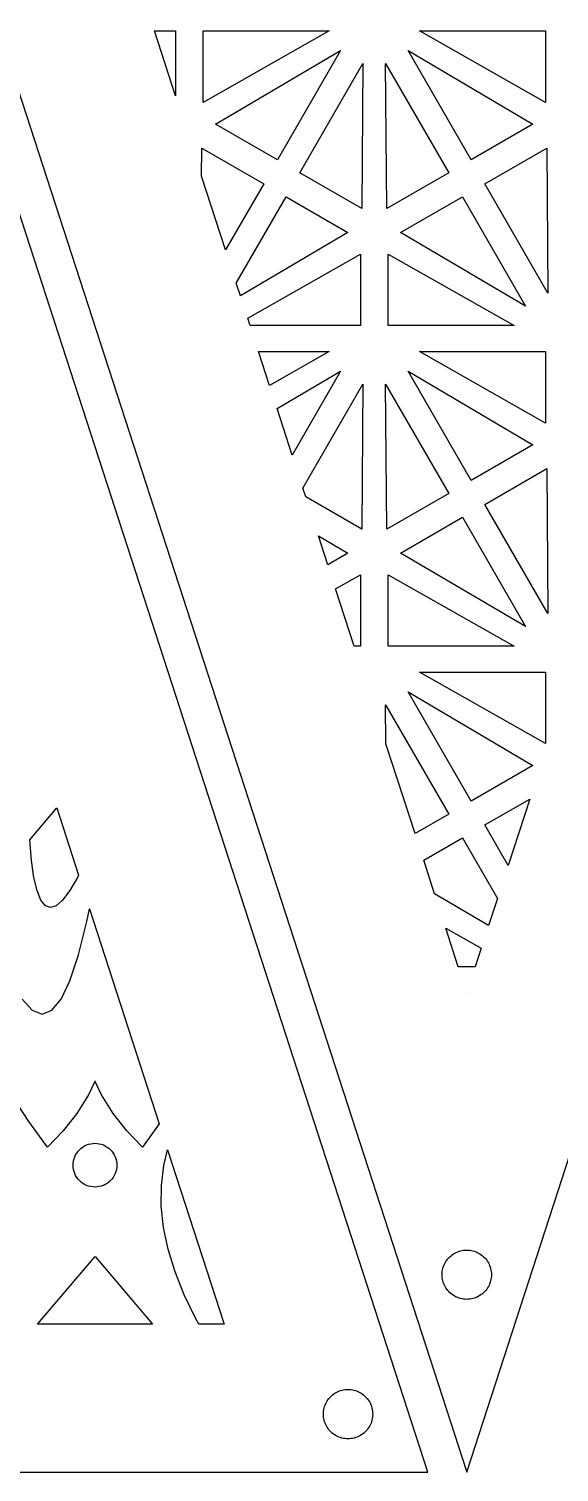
# Model space of a CAD drawing. Header units: metres. Extents: x 20 to 1108, y 20 to 485.
# Drawn here: x 997.3 to 1040.3, y 253.8 to 370.8 of the extents above; entities that cross this region are included whole.
import ezdxf

# ---------------------------------------------------------------- set-up
doc = ezdxf.new("R2010")
doc.units = ezdxf.units.M

msp = doc.modelspace()

# ---------------------------------------------------------------- linework, layer by layer
for p, q in [((1029.7, 253.826), (954.698, 484.652)), ((957.853, 484.652), (1032.85, 253.826)), ((1032.85, 253.826), (1107.85, 484.652)), ((1007.52, 370.612), (1009.24, 370.612)), ((1009.24, 365.344), (1007.52, 370.612)), ((1009.24, 370.612), (1009.24, 365.344)), ((1011.47, 370.612), (1021.7, 370.612)), ((1021.7, 370.612), (1011.47, 364.819)), ((1011.47, 364.819), (1011.47, 370.612)), ((1029.01, 370.612), (1039.24, 370.612)), ((1039.24, 364.819), (1029.01, 370.612)), ((1039.24, 370.612), (1039.24, 364.819)), ((1012.48, 363.06), (1022.62, 369.02)), ((1022.62, 369.02), (1017.5, 360.162)), ((1028.09, 369.02), (1038.22, 363.06)), ((1033.2, 360.162), (1028.09, 369.02)), ((1019.32, 359.113), (1024.43, 367.971)), ((1024.43, 367.971), (1024.34, 356.218)), ((1026.27, 367.971), (1031.39, 359.113)), ((1026.37, 356.218), (1026.27, 367.971)), ((1017.5, 360.162), (1012.48, 363.06)), ((1038.22, 363.06), (1033.2, 360.162)), ((1011.35, 358.839), (1011.37, 361.126)), ((1011.37, 361.126), (1016.39, 358.23)), ((1034.32, 358.23), (1039.34, 361.126)), ((1039.34, 361.126), (1039.43, 349.373)), ((1024.34, 356.218), (1019.32, 359.113)), ((1031.39, 359.113), (1026.37, 356.218)), ((1013.29, 352.867), (1011.35, 358.839)), ((1016.39, 358.23), (1013.29, 352.867)), ((1039.43, 349.373), (1034.32, 358.23)), ((1014.16, 350.183), (1018.2, 357.181)), ((1018.2, 357.181), (1023.22, 354.283)), ((1027.48, 354.283), (1032.5, 357.181)), ((1032.5, 357.181), (1037.62, 348.323)), ((1023.22, 354.283), (1014.5, 349.152)), ((1037.62, 348.323), (1027.48, 354.283)), ((1015.09, 347.341), (1024.24, 352.525)), ((1024.24, 352.525), (1024.24, 346.731)), ((1026.47, 346.731), (1026.47, 352.525)), ((1026.47, 352.525), (1036.7, 346.731)), ((1014.5, 349.152), (1014.16, 350.183)), ((1015.28, 346.731), (1015.09, 347.341)), ((1024.24, 346.731), (1015.28, 346.731)), ((1036.7, 346.731), (1026.47, 346.731)), ((1015.97, 344.633), (1021.7, 344.633)), ((1016.86, 341.891), (1015.97, 344.633)), ((1021.7, 344.633), (1016.86, 341.891)), ((1029.01, 344.633), (1039.24, 344.633)), ((1039.24, 338.838), (1029.01, 344.633)), ((1039.24, 344.633), (1039.24, 338.838)), ((1017.47, 340.011), (1022.62, 343.039)), ((1022.62, 343.039), (1018.69, 336.241)), ((1028.09, 343.039), (1038.22, 337.078)), ((1033.2, 334.182), (1028.09, 343.039)), ((1019.56, 333.557), (1024.43, 341.989)), ((1024.43, 341.989), (1024.34, 330.236)), ((1026.27, 341.989), (1031.39, 333.133)), ((1026.37, 330.236), (1026.27, 341.989)), ((1018.69, 336.241), (1017.47, 340.011)), ((1038.22, 337.078), (1033.2, 334.182)), ((1034.32, 332.249), (1039.34, 335.146)), ((1039.34, 335.146), (1039.43, 323.393)), ((1019.79, 332.861), (1019.56, 333.557)), ((1024.34, 330.236), (1019.79, 332.861)), ((1031.39, 333.133), (1026.37, 330.236)), ((1039.43, 323.393), (1034.32, 332.249)), ((1027.48, 328.303), (1032.5, 331.199)), ((1032.5, 331.199), (1037.62, 322.343)), ((1020.82, 329.689), (1023.22, 328.303)), ((1021.58, 327.339), (1020.82, 329.689)), ((1023.22, 328.303), (1021.58, 327.339)), ((1037.62, 322.343), (1027.48, 328.303)), ((1022.21, 325.399), (1024.24, 326.543)), ((1024.24, 326.543), (1024.24, 320.749)), ((1026.47, 320.749), (1026.47, 326.543)), ((1026.47, 326.543), (1036.7, 320.749)), ((1023.73, 320.749), (1022.21, 325.399)), ((1024.24, 320.749), (1023.73, 320.749)), ((1036.7, 320.749), (1026.47, 320.749)), ((1029.01, 318.652), (1039.24, 318.652)), ((1039.24, 312.858), (1029.01, 318.652)), ((1039.24, 318.652), (1039.24, 312.858)), ((1028.09, 317.059), (1038.22, 311.099)), ((1033.2, 308.2), (1028.09, 317.059)), ((1026.3, 312.83), (1026.27, 316.009)), ((1026.27, 316.009), (1031.39, 307.152)), ((1028.66, 305.575), (1026.3, 312.83)), ((1038.22, 311.099), (1033.2, 308.2)), ((997.402, 305.075), (999.593, 307.65)), ((999.593, 307.65), (1001.36, 302.196)), ((1034.32, 306.269), (1037.96, 308.367)), ((1037.96, 308.367), (1036.21, 302.992)), ((1031.39, 307.152), (1028.66, 305.575)), ((1036.21, 302.992), (1034.32, 306.269)), ((997.55, 303.395), (997.402, 305.075)), ((1029.36, 303.405), (1032.5, 305.22)), ((1032.5, 305.22), (1035.34, 300.309)), ((997.751, 302.02), (997.55, 303.395)), ((1030.24, 300.701), (1029.36, 303.405)), ((998.006, 300.949), (997.751, 302.02)), ((1001.28, 302.021), (1000.65, 300.949)), ((1001.36, 302.196), (1001.28, 302.021)), ((998.314, 300.187), (998.006, 300.949)), ((1000.65, 300.949), (1000.07, 300.187)), ((1034.63, 298.12), (1030.24, 300.701)), ((998.675, 299.729), (998.314, 300.187)), ((999.087, 299.576), (998.675, 299.729)), ((999.554, 299.729), (999.087, 299.576)), ((1000.07, 300.187), (999.554, 299.729)), ((1002.05, 298.451), (1002.25, 299.47)), ((1002.25, 299.47), (1007.91, 282.044)), ((1035.34, 300.309), (1034.63, 298.12)), ((1001.37, 295.751), (1002.05, 298.451)), ((1032.17, 294.769), (1031.15, 297.913)), ((1031.15, 297.913), (1034.03, 296.279)), ((1034.03, 296.279), (1033.54, 294.769)), ((1000.67, 293.651), (1001.37, 295.751)), ((1033.54, 294.769), (1032.17, 294.769)), ((999.942, 292.151), (1000.67, 293.651)), ((1032.85, 292.67), (1032.86, 292.67)), ((1032.86, 292.67), (1032.85, 292.659)), ((1032.85, 292.659), (1032.85, 292.67)), ((996.784, 292.151), (997.609, 291.25)), ((997.609, 291.25), (998.412, 290.949)), ((998.412, 290.949), (999.189, 291.25)), ((999.189, 291.25), (999.942, 292.151)), ((1002.69, 285.494), (1002.17, 284.387)), ((1002.7, 285.5), (1002.69, 285.508)), ((1002.69, 285.508), (1002.69, 285.494)), ((1002.7, 285.49), (1002.7, 285.512)), ((1002.7, 285.512), (1002.7, 285.5)), ((1003.23, 284.387), (1002.7, 285.49)), ((997.341, 282.241), (996.017, 284.275)), ((1002.17, 284.387), (1001.23, 282.89)), ((1004.16, 282.891), (1003.23, 284.387)), ((998.853, 280.159), (997.341, 282.241)), ((1001.23, 282.89), (1000.13, 281.48)), ((1005.27, 281.481), (1004.16, 282.891)), ((1007.91, 282.044), (1006.54, 280.159)), ((1000.13, 281.48), (998.853, 280.159)), ((1006.54, 280.159), (1005.27, 281.481)), ((1001.06, 279.378), (1001.13, 279.535)), ((1001.13, 279.535), (1001.22, 279.685)), ((1001.22, 279.685), (1001.33, 279.824)), ((1001.33, 279.824), (1001.44, 279.953)), ((1001.44, 279.953), (1001.57, 280.07)), ((1001.57, 280.07), (1001.71, 280.173)), ((1001.71, 280.173), (1001.86, 280.263)), ((1001.86, 280.263), (1002.02, 280.337)), ((1002.02, 280.337), (1002.18, 280.397)), ((1002.18, 280.397), (1002.35, 280.439)), ((1002.35, 280.439), (1002.52, 280.465)), ((1002.52, 280.465), (1002.7, 280.473)), ((1002.7, 280.473), (1002.87, 280.464)), ((1002.87, 280.464), (1003.04, 280.439)), ((1003.04, 280.439), (1003.21, 280.397)), ((1003.21, 280.397), (1003.38, 280.337)), ((1003.38, 280.337), (1003.53, 280.263)), ((1003.53, 280.263), (1003.68, 280.173)), ((1003.68, 280.173), (1003.82, 280.07)), ((1003.82, 280.07), (1003.95, 279.953)), ((1003.95, 279.953), (1004.07, 279.824)), ((1004.07, 279.824), (1004.17, 279.685)), ((1004.17, 279.685), (1004.26, 279.535)), ((1004.26, 279.535), (1004.34, 279.378)), ((1008.28, 278.671), (1008.59, 279.943)), ((1008.59, 279.943), (1013.18, 265.826)), ((1000.93, 278.874), (1000.96, 279.047)), ((1000.93, 278.7), (1000.93, 278.874)), ((1000.93, 278.526), (1000.93, 278.7)), ((1000.96, 278.355), (1000.93, 278.526)), ((1000.96, 279.047), (1001, 279.215)), ((1001, 278.186), (1000.96, 278.355)), ((1001, 279.215), (1001.06, 279.378)), ((1004.34, 279.378), (1004.39, 279.215)), ((1004.39, 279.215), (1004.44, 279.045)), ((1004.44, 278.354), (1004.39, 278.186)), ((1004.44, 279.045), (1004.46, 278.873)), ((1004.46, 278.526), (1004.44, 278.354)), ((1004.46, 278.873), (1004.47, 278.7)), ((1004.47, 278.7), (1004.46, 278.526)), ((1008.08, 277.055), (1008.28, 278.671)), ((1001.06, 278.022), (1001, 278.186)), ((1001.13, 277.863), (1001.06, 278.022)), ((1001.22, 277.715), (1001.13, 277.863)), ((1001.33, 277.575), (1001.22, 277.715)), ((1001.44, 277.446), (1001.33, 277.575)), ((1001.57, 277.329), (1001.44, 277.446)), ((1001.71, 277.226), (1001.57, 277.329)), ((1001.86, 277.136), (1001.71, 277.226)), ((1003.68, 277.226), (1003.53, 277.136)), ((1003.82, 277.329), (1003.68, 277.226)), ((1003.95, 277.445), (1003.82, 277.329)), ((1004.07, 277.575), (1003.95, 277.445)), ((1004.17, 277.714), (1004.07, 277.575)), ((1004.26, 277.863), (1004.17, 277.714)), ((1004.34, 278.022), (1004.26, 277.863)), ((1004.39, 278.186), (1004.34, 278.022)), ((1002.02, 277.062), (1001.86, 277.136)), ((1002.18, 277.003), (1002.02, 277.062)), ((1002.35, 276.961), (1002.18, 277.003)), ((1002.52, 276.936), (1002.35, 276.961)), ((1002.7, 276.927), (1002.52, 276.936)), ((1002.87, 276.936), (1002.7, 276.927)), ((1003.04, 276.961), (1002.87, 276.936)), ((1003.21, 277.003), (1003.04, 276.961)), ((1003.38, 277.062), (1003.21, 277.003)), ((1003.53, 277.136), (1003.38, 277.062)), ((1008.07, 275.384), (1008.08, 277.055)), ((1008.25, 273.662), (1008.07, 275.384)), ((1008.63, 271.89), (1008.25, 273.662)), ((1009.19, 270.065), (1008.63, 271.89)), ((1031.48, 271.284), (1031.58, 271.367)), ((1031.58, 271.367), (1031.68, 271.444)), ((1031.68, 271.444), (1031.78, 271.515)), ((1031.78, 271.515), (1031.89, 271.578)), ((1031.89, 271.578), (1032, 271.636)), ((1032, 271.636), (1032.12, 271.686)), ((1032.12, 271.686), (1032.23, 271.729)), ((1032.23, 271.729), (1032.36, 271.764)), ((1032.36, 271.764), (1032.48, 271.79)), ((1032.48, 271.79), (1032.6, 271.811)), ((1032.6, 271.811), (1032.73, 271.822)), ((1032.73, 271.822), (1032.85, 271.826)), ((1032.85, 271.826), (1032.98, 271.822)), ((1032.98, 271.822), (1033.1, 271.811)), ((1033.1, 271.811), (1033.23, 271.79)), ((1033.23, 271.79), (1033.35, 271.764)), ((1033.35, 271.764), (1033.47, 271.729)), ((1033.47, 271.729), (1033.59, 271.686)), ((1033.59, 271.686), (1033.7, 271.636)), ((1033.7, 271.636), (1033.82, 271.578)), ((1033.82, 271.578), (1033.92, 271.515)), ((1033.92, 271.515), (1034.03, 271.444)), ((1034.03, 271.444), (1034.13, 271.367)), ((1034.13, 271.367), (1034.22, 271.284)), ((998.041, 265.826), (1002.7, 271.301)), ((1002.7, 271.301), (1007.36, 265.826)), ((1030.87, 270.076), (1030.89, 270.201)), ((1030.89, 270.201), (1030.92, 270.323)), ((1030.92, 270.323), (1030.95, 270.444)), ((1030.95, 270.444), (1030.99, 270.563)), ((1030.99, 270.563), (1031.04, 270.678)), ((1031.04, 270.678), (1031.1, 270.789)), ((1031.1, 270.789), (1031.16, 270.898)), ((1031.16, 270.898), (1031.23, 271.001)), ((1031.23, 271.001), (1031.31, 271.102)), ((1031.31, 271.102), (1031.39, 271.195)), ((1031.39, 271.195), (1031.48, 271.284)), ((1034.22, 271.284), (1034.31, 271.195)), ((1034.31, 271.195), (1034.39, 271.102)), ((1034.39, 271.102), (1034.47, 271.001)), ((1034.47, 271.001), (1034.54, 270.898)), ((1034.54, 270.898), (1034.61, 270.789)), ((1034.61, 270.789), (1034.66, 270.678)), ((1034.66, 270.678), (1034.71, 270.563)), ((1034.71, 270.563), (1034.75, 270.444)), ((1034.75, 270.444), (1034.79, 270.323)), ((1034.79, 270.323), (1034.82, 270.201)), ((1034.82, 270.201), (1034.84, 270.076)), ((1009.94, 268.186), (1009.19, 270.065)), ((1030.85, 269.826), (1030.86, 269.951)), ((1030.86, 269.7), (1030.85, 269.826)), ((1030.86, 269.951), (1030.87, 270.076)), ((1030.87, 269.575), (1030.86, 269.7)), ((1030.89, 269.451), (1030.87, 269.575)), ((1030.92, 269.328), (1030.89, 269.451)), ((1030.95, 269.208), (1030.92, 269.328)), ((1030.99, 269.091), (1030.95, 269.208)), ((1031.04, 268.975), (1030.99, 269.091)), ((1034.71, 269.091), (1034.66, 268.975)), ((1034.75, 269.208), (1034.71, 269.091)), ((1034.79, 269.328), (1034.75, 269.208)), ((1034.82, 269.451), (1034.79, 269.328)), ((1034.84, 269.575), (1034.82, 269.451)), ((1034.84, 270.076), (1034.85, 269.951)), ((1034.85, 269.7), (1034.84, 269.575)), ((1034.85, 269.951), (1034.85, 269.826)), ((1034.85, 269.826), (1034.85, 269.7)), ((1010.88, 266.257), (1009.94, 268.186)), ((1031.1, 268.862), (1031.04, 268.975)), ((1031.16, 268.754), (1031.1, 268.862)), ((1031.23, 268.651), (1031.16, 268.754)), ((1031.31, 268.552), (1031.23, 268.651)), ((1031.39, 268.457), (1031.31, 268.552)), ((1031.48, 268.368), (1031.39, 268.457)), ((1031.58, 268.285), (1031.48, 268.368)), ((1031.68, 268.208), (1031.58, 268.285)), ((1031.78, 268.138), (1031.68, 268.208)), ((1031.89, 268.073), (1031.78, 268.138)), ((1032, 268.017), (1031.89, 268.073)), ((1032.12, 267.967), (1032, 268.017)), ((1032.23, 267.925), (1032.12, 267.967)), ((1032.36, 267.89), (1032.23, 267.925)), ((1032.48, 267.861), (1032.36, 267.89)), ((1032.6, 267.843), (1032.48, 267.861)), ((1032.73, 267.83), (1032.6, 267.843)), ((1032.85, 267.826), (1032.73, 267.83)), ((1032.98, 267.83), (1032.85, 267.826)), ((1033.1, 267.843), (1032.98, 267.83)), ((1033.23, 267.861), (1033.1, 267.843)), ((1033.35, 267.89), (1033.23, 267.861)), ((1033.47, 267.925), (1033.35, 267.89)), ((1033.59, 267.967), (1033.47, 267.925)), ((1033.7, 268.017), (1033.59, 267.967)), ((1033.82, 268.073), (1033.7, 268.017)), ((1033.92, 268.138), (1033.82, 268.073)), ((1034.03, 268.208), (1033.92, 268.138)), ((1034.13, 268.285), (1034.03, 268.208)), ((1034.22, 268.368), (1034.13, 268.285)), ((1034.31, 268.457), (1034.22, 268.368)), ((1034.39, 268.552), (1034.31, 268.457)), ((1034.47, 268.651), (1034.39, 268.552)), ((1034.54, 268.754), (1034.47, 268.651)), ((1034.61, 268.862), (1034.54, 268.754)), ((1034.66, 268.975), (1034.61, 268.862)), ((1007.36, 265.826), (998.041, 265.826)), ((1011.13, 265.826), (1010.88, 266.257)), ((1013.18, 265.826), (1011.13, 265.826)), ((1021.54, 259.601), (1021.61, 259.704)), ((1021.61, 259.704), (1021.68, 259.804)), ((1021.68, 259.804), (1021.77, 259.898)), ((1021.77, 259.898), (1021.86, 259.986)), ((1021.86, 259.986), (1021.95, 260.069)), ((1021.95, 260.069), (1022.05, 260.147)), ((1022.05, 260.147), (1022.15, 260.217)), ((1022.15, 260.217), (1022.26, 260.281)), ((1022.26, 260.281), (1022.38, 260.338)), ((1022.38, 260.338), (1022.49, 260.388)), ((1022.49, 260.388), (1022.61, 260.431)), ((1022.61, 260.431), (1022.73, 260.466)), ((1022.73, 260.466), (1022.85, 260.493)), ((1022.85, 260.493), (1022.98, 260.513)), ((1022.98, 260.513), (1023.1, 260.525)), ((1023.1, 260.525), (1023.23, 260.528)), ((1023.23, 260.528), (1023.35, 260.525)), ((1023.35, 260.525), (1023.48, 260.513)), ((1023.48, 260.513), (1023.6, 260.493)), ((1023.6, 260.493), (1023.72, 260.466)), ((1023.72, 260.466), (1023.84, 260.431)), ((1023.84, 260.431), (1023.96, 260.388)), ((1023.96, 260.388), (1024.08, 260.338)), ((1024.08, 260.338), (1024.19, 260.281)), ((1024.19, 260.281), (1024.3, 260.217)), ((1024.3, 260.217), (1024.4, 260.147)), ((1024.4, 260.147), (1024.5, 260.069)), ((1024.5, 260.069), (1024.6, 259.986)), ((1024.6, 259.986), (1024.68, 259.898)), ((1024.68, 259.898), (1024.77, 259.804)), ((1024.77, 259.804), (1024.84, 259.704)), ((1024.84, 259.704), (1024.92, 259.601)), ((1021.23, 258.654), (1021.24, 258.779)), ((1021.23, 258.528), (1021.23, 258.654)), ((1021.23, 258.403), (1021.23, 258.528)), ((1021.24, 258.779), (1021.26, 258.903)), ((1021.26, 258.903), (1021.29, 259.026)), ((1021.29, 259.026), (1021.32, 259.147)), ((1021.32, 259.147), (1021.37, 259.265)), ((1021.37, 259.265), (1021.42, 259.38)), ((1021.42, 259.38), (1021.47, 259.492)), ((1021.47, 259.492), (1021.54, 259.601)), ((1024.92, 259.601), (1024.98, 259.492)), ((1024.98, 259.492), (1025.04, 259.38)), ((1025.04, 259.38), (1025.09, 259.265)), ((1025.09, 259.265), (1025.13, 259.147)), ((1025.13, 259.147), (1025.16, 259.026)), ((1025.16, 259.026), (1025.19, 258.903)), ((1025.19, 258.903), (1025.21, 258.779)), ((1025.21, 258.779), (1025.22, 258.654)), ((1025.22, 258.654), (1025.23, 258.528)), ((1025.23, 258.528), (1025.22, 258.403)), ((1021.24, 258.277), (1021.23, 258.403)), ((1021.26, 258.153), (1021.24, 258.277)), ((1021.29, 258.031), (1021.26, 258.153)), ((1021.32, 257.91), (1021.29, 258.031)), ((1021.37, 257.792), (1021.32, 257.91)), ((1021.42, 257.677), (1021.37, 257.792)), ((1021.47, 257.566), (1021.42, 257.677)), ((1021.54, 257.457), (1021.47, 257.566)), ((1021.61, 257.353), (1021.54, 257.457)), ((1021.68, 257.254), (1021.61, 257.353)), ((1024.84, 257.353), (1024.77, 257.254)), ((1024.92, 257.457), (1024.84, 257.353)), ((1024.98, 257.566), (1024.92, 257.457)), ((1025.04, 257.677), (1024.98, 257.566)), ((1025.09, 257.792), (1025.04, 257.677)), ((1025.13, 257.91), (1025.09, 257.792)), ((1025.16, 258.031), (1025.13, 257.91)), ((1025.19, 258.153), (1025.16, 258.031)), ((1025.21, 258.277), (1025.19, 258.153)), ((1025.22, 258.403), (1025.21, 258.277)), ((1021.77, 257.159), (1021.68, 257.254)), ((1021.86, 257.07), (1021.77, 257.159)), ((1021.95, 256.987), (1021.86, 257.07)), ((1022.05, 256.91), (1021.95, 256.987)), ((1022.15, 256.84), (1022.05, 256.91)), ((1022.26, 256.776), (1022.15, 256.84)), ((1022.38, 256.719), (1022.26, 256.776)), ((1022.49, 256.669), (1022.38, 256.719)), ((1022.61, 256.626), (1022.49, 256.669)), ((1022.73, 256.591), (1022.61, 256.626)), ((1022.85, 256.564), (1022.73, 256.591)), ((1022.98, 256.544), (1022.85, 256.564)), ((1023.1, 256.532), (1022.98, 256.544)), ((1023.23, 256.528), (1023.1, 256.532)), ((1023.35, 256.532), (1023.23, 256.528)), ((1023.48, 256.544), (1023.35, 256.532)), ((1023.6, 256.564), (1023.48, 256.544)), ((1023.72, 256.591), (1023.6, 256.564)), ((1023.84, 256.626), (1023.72, 256.591)), ((1023.96, 256.669), (1023.84, 256.626)), ((1024.08, 256.719), (1023.96, 256.669)), ((1024.19, 256.776), (1024.08, 256.719)), ((1024.3, 256.84), (1024.19, 256.776)), ((1024.4, 256.91), (1024.3, 256.84)), ((1024.5, 256.987), (1024.4, 256.91)), ((1024.6, 257.07), (1024.5, 256.987)), ((1024.68, 257.159), (1024.6, 257.07)), ((1024.77, 257.254), (1024.68, 257.159)), ((879.698, 253.826), (1029.7, 253.826))]:
    msp.add_line(p, q)

doc.saveas('drawing.dxf')
